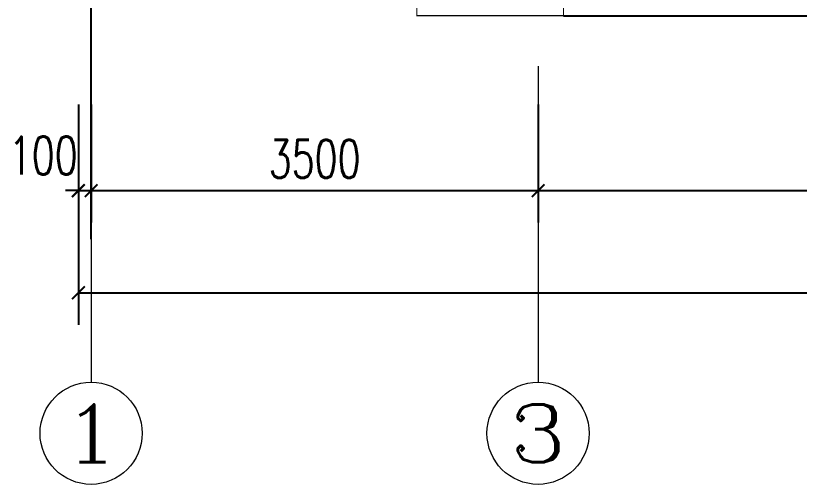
# Model space of a CAD drawing. Extents: x 3753737 to 4713801, y -857380 to 24339.
# Drawn here: x 4468658 to 4474795, y -772366 to -768696 of the extents above; entities that cross this region are included whole.
import ezdxf
from ezdxf.enums import TextEntityAlignment as Align

# ---------------------------------------------------------------- set-up
doc = ezdxf.new("R2010")
doc.units = 0
doc.header["$LTSCALE"] = 1000
doc.header["$MEASUREMENT"] = 0
doc.layers.get('0').update_dxf_attribs({"linetype": 'CONTINUOUS'})
doc.layers.get('Defpoints').update_dxf_attribs({"linetype": 'CONTINUOUS'})
doc.layers.add('!!电气', color=1, linetype='CONTINUOUS')
doc.layers.add('看线', color=185, linetype='CONTINUOUS')
doc.layers.add('AXIS', color=114, linetype='CONTINUOUS', lineweight=20)
doc.layers.add('AXIS_TEXT', color=7, linetype='CONTINUOUS', lineweight=20)
doc.styles.add('_TCH_AXIS', font='COMPLEX', dxfattribs={"bigfont": 'GBCBIG'})
doc.styles.add('_TCH_DIM_T3', font='SIMPLEX.shx', dxfattribs={"width": 0.705882, "bigfont": 'GBCBIG.shx'})
doc.styles.add('COMPLEX', font='COMPLEX')
doc.dimstyles.new('_TCH_ARCH&&100', dxfattribs={"dimtxt": 297.5, "dimasz": 100, "dimexe": 250, "dimexo": 300, "dimgap": 100, "dimtad": 1, "dimdec": 0, "dimzin": 0, "dimdsep": 46, "dimtxsty": '_TCH_DIM_T3', "dimblk": 'ARCHTICK', "dimcen": 0.09, "dimclrt": 7, "dimazin": 2, "dimtfac": 1, "dimtdec": 0, "dimtix": 1, "dimtmove": 2, "dimatfit": 3, "dimfxl": 1, "dimtolj": 1, "dimtzin": 0, "dimarcsym": 0})

# ---------------------------------------------------------------- blocks, each defined once
blk = doc.blocks.new('_ArchTick')
at = {"color": 0, "linetype": 'ByBlock', "const_width": 0.15}
blk.add_lwpolyline([(-0.5, -0.5), (0.5, 0.5)], dxfattribs=at)
blk = doc.blocks.new('*D458')
at = {"layer": 'AXIS', "color": 0, "lineweight": -2, "transparency": 16777216}
for p, q in [((-100, -944.9), (-100, -2669.9)), ((50100, -944.9), (50100, -2669.9)), ((-100, -2419.9), (50100, -2419.9))]:
    blk.add_line(p, q, dxfattribs=at)
at = {"layer": 'Defpoints', "color": 0, "transparency": 16777216}
for p in [(-100, -644.9), (50100, -644.9), (50100, -2419.9)]:
    blk.add_point(p, dxfattribs=at)
at = {"layer": 'AXIS', "color": 0, "lineweight": -2, "transparency": 16777216, "xscale": 100, "yscale": 100, "zscale": 100, "rotation": 180}
blk.add_blockref('_ArchTick', (-100, -2419.9), dxfattribs=at)
at = {"layer": 'AXIS', "color": 0, "lineweight": -2, "transparency": 16777216, "xscale": 100, "yscale": 100, "zscale": 100}
blk.add_blockref('_ArchTick', (50100, -2419.9), dxfattribs=at)
at = {"layer": 'AXIS', "color": 7, "transparency": 16777216, "insert": (25000, -2171.1), "char_height": 297.5, "attachment_point": 5, "style": '_TCH_DIM_T3'}
blk.add_mtext('\\A1;50200', dxfattribs=at)
blk = doc.blocks.new('*D459')
at = {"layer": 'AXIS', "color": 0, "lineweight": -2, "transparency": 16777216}
for p, q in [((-100, -944.9), (-100, -1869.9)), ((0, -944.9), (0, -1869.9)), ((-100, -1619.9), (-200, -1619.9)), ((-100, -1619.9), (0, -1619.9)), ((0, -1619.9), (100, -1619.9))]:
    blk.add_line(p, q, dxfattribs=at)
at = {"layer": 'Defpoints', "color": 0, "transparency": 16777216}
for p in [(-100, -644.9), (0, -644.9), (0, -1619.9)]:
    blk.add_point(p, dxfattribs=at)
at = {"layer": 'AXIS', "color": 0, "lineweight": -2, "transparency": 16777216, "xscale": 100, "yscale": 100, "zscale": 100}
blk.add_blockref('_ArchTick', (-100, -1619.9), dxfattribs=at)
at = {"layer": 'AXIS', "color": 0, "lineweight": -2, "transparency": 16777216, "xscale": 100, "yscale": 100, "zscale": 100, "rotation": 180}
blk.add_blockref('_ArchTick', (0, -1619.9), dxfattribs=at)
at = {"layer": 'AXIS', "color": 7, "transparency": 16777216, "insert": (-375, -1344.9), "char_height": 297.5, "attachment_point": 5, "style": '_TCH_DIM_T3'}
blk.add_mtext('\\A1;100', dxfattribs=at)
blk = doc.blocks.new('*D460')
at = {"layer": 'AXIS', "color": 0, "lineweight": -2, "transparency": 16777216}
for p, q in [((0, -944.9), (0, -1869.9)), ((3500, -944.9), (3500, -1869.9)), ((0, -1619.9), (3500, -1619.9))]:
    blk.add_line(p, q, dxfattribs=at)
at = {"layer": 'Defpoints', "color": 0, "transparency": 16777216}
for p in [(0, -644.9), (3500, -644.9), (3500, -1619.9)]:
    blk.add_point(p, dxfattribs=at)
at = {"layer": 'AXIS', "color": 0, "lineweight": -2, "transparency": 16777216, "xscale": 100, "yscale": 100, "zscale": 100, "rotation": 180}
blk.add_blockref('_ArchTick', (0, -1619.9), dxfattribs=at)
at = {"layer": 'AXIS', "color": 0, "lineweight": -2, "transparency": 16777216, "xscale": 100, "yscale": 100, "zscale": 100}
blk.add_blockref('_ArchTick', (3500, -1619.9), dxfattribs=at)
at = {"layer": 'AXIS', "color": 7, "transparency": 16777216, "insert": (1750, -1371.1), "char_height": 297.5, "attachment_point": 5, "style": '_TCH_DIM_T3'}
blk.add_mtext('\\A1;3500', dxfattribs=at)
blk = doc.blocks.new('*D461')
at = {"layer": 'AXIS', "color": 0, "lineweight": -2, "transparency": 16777216}
for p, q in [((3500, -944.9), (3500, -1869.9)), ((9300, -944.9), (9300, -1869.9)), ((3500, -1619.9), (9300, -1619.9))]:
    blk.add_line(p, q, dxfattribs=at)
at = {"layer": 'Defpoints', "color": 0, "transparency": 16777216}
for p in [(3500, -644.9), (9300, -644.9), (9300, -1619.9)]:
    blk.add_point(p, dxfattribs=at)
at = {"layer": 'AXIS', "color": 0, "lineweight": -2, "transparency": 16777216, "xscale": 100, "yscale": 100, "zscale": 100, "rotation": 180}
blk.add_blockref('_ArchTick', (3500, -1619.9), dxfattribs=at)
at = {"layer": 'AXIS', "color": 0, "lineweight": -2, "transparency": 16777216, "xscale": 100, "yscale": 100, "zscale": 100}
blk.add_blockref('_ArchTick', (9300, -1619.9), dxfattribs=at)
at = {"layer": 'AXIS', "color": 7, "transparency": 16777216, "insert": (6400, -1371.1), "char_height": 297.5, "attachment_point": 5, "style": '_TCH_DIM_T3'}
blk.add_mtext('\\A1;5800', dxfattribs=at)
blk = doc.blocks.new('_AXISO')
blk.add_circle((0, 0), 0.5)
at = {"layer": 'AXIS_TEXT', "style": 'COMPLEX', "width": 1.041667}
blk.add_attdef('A', text='', height=0.56, dxfattribs=at).set_placement((-0.25, -0.28), (0.25, -0.28), align=Align.FIT)
blk = doc.blocks.new('A$C1C403CBE')
at = {"layer": '!!电气', "color": 1}
blk.add_line((0, -2000), (0, 103), dxfattribs=at)
at = {"color": 252, "const_width": 8}
blk.add_lwpolyline([(2550, -100), (2550, -250), (3700, -250), (3700, -100)], dxfattribs=at)
at = {"layer": 'AXIS'}
for p, q in [((0, -644.9), (0, -3119.9)), ((3500, -644.9), (3500, -3119.9))]:
    blk.add_line(p, q, dxfattribs=at)
at = {"layer": '看线', "color": 252, "ltscale": 0.5}
blk.add_lwpolyline([(3700, -250), (8350, -250)], dxfattribs=at)
at = {"layer": 'AXIS'}
ref = blk.add_blockref('_AXISO', (0, -3519.9), dxfattribs=dict(at, xscale=800, yscale=800, zscale=800))
ref.add_attrib('A', '1', dxfattribs={"layer": 'AXIS_TEXT', "height": 452.5, "style": '_TCH_AXIS', "width": 2.333333}).set_placement((-226.3, -3746.1), (226.3, -3746.1), align=Align.FIT)
ref = blk.add_blockref('_AXISO', (3500, -3519.9), dxfattribs=dict(at, xscale=800, yscale=800, zscale=800))
ref.add_attrib('A', '3', dxfattribs={"layer": 'AXIS_TEXT', "height": 452.5, "style": '_TCH_AXIS', "width": 1.5}).set_placement((3273.7, -3746.1), (3726.3, -3746.1), align=Align.FIT)
dim = blk.add_linear_dim(base=(0, -1619.9), p1=(-100, -644.9), p2=(0, -644.9), angle=0, text='100', dimstyle='_TCH_ARCH&&100', dxfattribs=at)
dim.commit()
dim.dimension.update_dxf_attribs({"geometry": '*D459', "text_midpoint": (-375, -1344.9), "dimtype": 129})
for p1, p2, distance, text, picture, middle in [((-100, -644.9), (50100, -644.9), -1775, '50200', '*D458', (25000, -2171.1)), ((0, -644.9), (3500, -644.9), -975, '3500', '*D460', (1750, -1371.1)), ((3500, -644.9), (9300, -644.9), -975, '5800', '*D461', (6400, -1371.1))]:
    dim = blk.add_aligned_dim(p1=p1, p2=p2, distance=distance, text=text, dimstyle='_TCH_ARCH&&100', dxfattribs=at)
    dim.commit()
    dim.dimension.update_dxf_attribs({"geometry": picture, "text_midpoint": middle})

msp = doc.modelspace()

# ---------------------------------------------------------------- block references
at = {"layer": '!!电气'}
msp.add_blockref('A$C1C403CBE', (4469248.6, -768446.5), dxfattribs=at)

doc.saveas('drawing.dxf')
